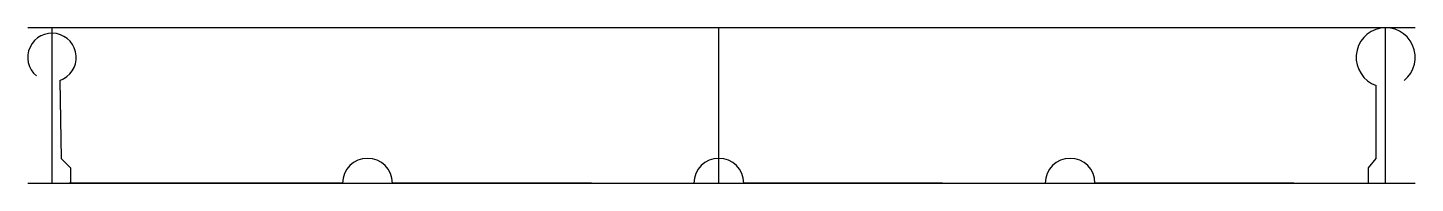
# Model space of a CAD drawing. Extents: x -222 to 224, y 0 to 50.
import ezdxf

# ---------------------------------------------------------------- set-up
doc = ezdxf.new("R2010")
doc.units = 0
doc.layers.get('0').update_dxf_attribs({"linetype": 'CONTINUOUS'})

msp = doc.modelspace()

# ---------------------------------------------------------------- linework, layer by layer
at = {"linetype": 'CONTINUOUS'}
for p, q in [((224.01, 50), (-222.29, 50)), ((-214.5, 50), (-214.5, 0)), ((0, 0), (0, 50)), ((214.5, 0), (214.5, 50)), ((-212.01, 33.08), (-211.5, 8)), ((211.46, 8), (211.46, 31.48)), ((-211.5, 8), (-208.5, 5)), ((-208.5, 5), (-208.5, 0)), ((209, 5), (211.46, 8)), ((209, 0), (209, 5)), ((-222.29, 0), (224.01, 0)), ((-121, 0), (-209, 0)), ((-171, 0), (-121, 0)), ((-41, 0), (-105, 0)), ((-58, 0), (-8, 0)), ((72, 0), (8, 0)), ((55, 0), (105, 0)), ((121, 0), (209, 0)), ((185, 0), (121, 0))]:
    msp.add_line(p, q, dxfattribs=at)
for centre, radius, start, end in [((214.51, 40.49), 9.51, 308.6472, 251.2888), ((-214.5, 40.46), 7.79, 288.6261, 230.0515), ((-113, 0), 8, 0, 180), ((0, 0), 8, 0, 180), ((113, 0), 8, 0, 180)]:
    msp.add_arc(centre, radius, start, end, dxfattribs=at)

doc.saveas('drawing.dxf')
